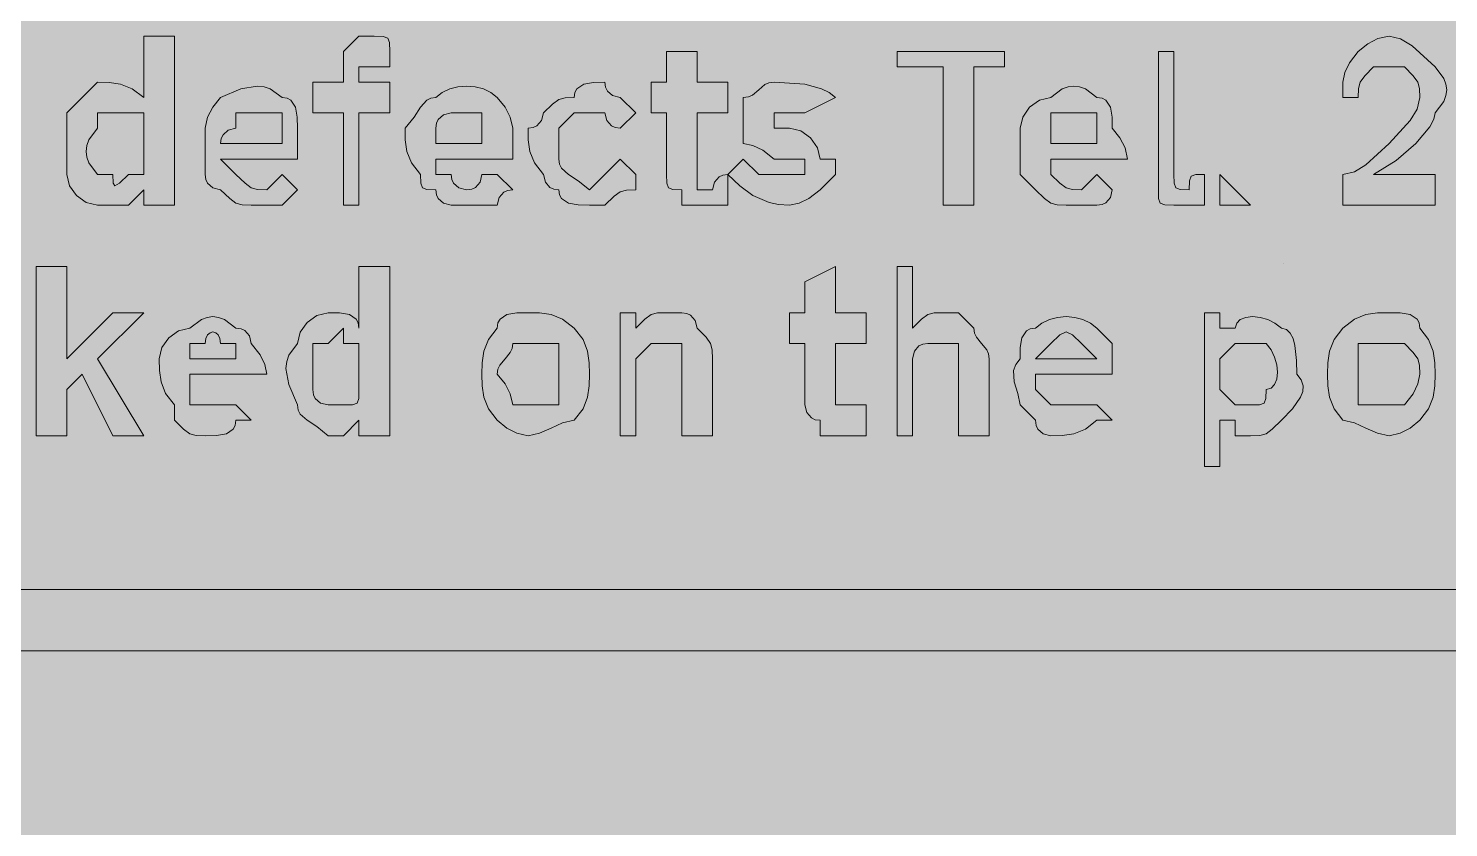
# Model space of a CAD drawing. Header units: metres. Extents: x 10 to 558, y 11 to 259.
# Drawn here: x 253.9 to 364.8, y 135.2 to 197.6 of the extents above; entities that cross this region are included whole.
import ezdxf

# ---------------------------------------------------------------- set-up
doc = ezdxf.new("R2010")
doc.units = ezdxf.units.M
for name, color, linetype, true_color in [('FILL_BLUE_0000FF', 7, 'Continuous', 0x0000ff), ('FILL_WHITE_FFFFFF', 7, 'Continuous', 0xffffff), ('STROKE_WHITE_FFFFFF', 7, 'Continuous', 0xffffff)]:
    doc.layers.add(name, color=color, linetype=linetype, true_color=true_color)

msp = doc.modelspace()

# ---------------------------------------------------------------- hatches: boundary and pattern name
at = {"layer": 'FILL_BLUE_0000FF', "true_color": 0x0000ff}
h = msp.add_hatch(color=7, dxfattribs=at)
h.dxf.hatch_style = 1
h.paths.add_polyline_path([(551.8, 259.39), (552.54, 259.23), (553.8, 258.69), (554.83, 257.92), (555.75, 257.04), (556.54, 256.54), (557.14, 255.95), (557.56, 255.31), (557.85, 254.64), (558.11, 253.33), (558.15, 252.24), (558.15, 18.24), (558.15, 15.84), (557.44, 14.96), (556.95, 14.19), (556.46, 13.65), (556.15, 13.49), (555.75, 13.44), (555.3, 12.65), (554.83, 12.05), (554.34, 11.63), (553.8, 11.34), (552.54, 11.08), (550.95, 11.04), (16.95, 11.04), (13.35, 11.04), (13.3, 11.44), (13.14, 11.75), (12.6, 12.24), (11.83, 12.73), (10.95, 13.44), (10.26, 14.36), (9.9, 15.39), (9.77, 16.65), (9.75, 18.24), (9.75, 252.24), (9.75, 254.64), (9.8, 255.04), (9.94, 255.35), (10.35, 255.84), (10.76, 256.33), (10.9, 256.64), (10.95, 257.04), (11.83, 257.23), (12.6, 257.64), (13.35, 258.24), (14.25, 258.43), (15.15, 258.84), (16.05, 259.25), (16.95, 259.44), (550.95, 259.44), (551.8, 259.39)])
at = {"layer": 'FILL_WHITE_FFFFFF', "true_color": 0xffffff}
h = msp.add_hatch(color=7, dxfattribs=at)
h.dxf.hatch_style = 1
h.paths.add_polyline_path([(260.55, 183.84), (259.35, 183.84), (258.47, 184.05), (257.7, 184.59), (257.16, 185.36), (256.95, 186.24), (256.95, 191.04), (259.35, 193.44), (260.25, 193.42), (261.15, 193.29), (262.05, 192.93), (262.95, 192.24), (262.95, 197.04), (265.35, 197.04), (265.35, 183.84), (262.95, 183.84), (262.95, 185.04), (261.75, 183.84), (260.55, 183.84)])
h.paths.add_polyline_path([(262.95, 187.44), (262.95, 189.84), (262.95, 191.04), (261.75, 191.04), (259.35, 191.04), (259.35, 189.84), (258.67, 188.94), (258.51, 188.49), (258.45, 188.04), (258.51, 187.59), (258.67, 187.14), (259.35, 186.24), (260.55, 186.24), (260.57, 185.56), (260.7, 185.34), (261.06, 185.56), (261.75, 186.24), (262.95, 186.24), (262.95, 187.44)], flags=16)
h = msp.add_hatch(color=7, dxfattribs=at)
h.dxf.hatch_style = 1
h.paths.add_polyline_path([(279.75, 183.84), (278.55, 183.84), (278.55, 191.04), (276.15, 191.04), (276.15, 193.44), (278.55, 193.44), (278.55, 194.64), (278.55, 195.84), (279.75, 197.04), (280.95, 197.04), (281.64, 197.02), (282, 196.89), (282.13, 196.53), (282.15, 195.84), (282.15, 194.64), (280.95, 194.64), (279.75, 194.64), (279.75, 193.44), (282.15, 193.44), (282.15, 191.04), (279.75, 191.04), (279.75, 183.84)])
h = msp.add_hatch(color=7, dxfattribs=at)
h.dxf.hatch_style = 1
h.paths.add_polyline_path([(356.55, 192.24), (356.55, 193.44), (356.7, 194.19), (357.06, 194.96), (357.75, 195.84), (358.5, 196.44), (359.27, 196.85), (360.15, 197.04), (361.05, 196.83), (361.95, 196.29), (363.75, 194.64), (364.42, 193.74), (364.59, 193.29), (364.65, 192.84), (364.59, 192.39), (364.42, 191.94), (363.75, 191.04), (363.64, 190.54), (363.34, 189.95), (362.25, 188.64), (360.71, 187.33), (358.95, 186.24), (363.75, 186.24), (363.75, 183.84), (356.55, 183.84), (356.55, 186.24), (357.45, 186.45), (358.35, 186.99), (360.15, 188.64), (361.8, 190.44), (362.34, 191.34), (362.55, 192.24), (362.53, 192.95), (362.4, 193.44), (362.04, 193.93), (361.35, 194.64), (360.15, 194.64), (358.95, 194.64), (358.26, 193.93), (357.9, 193.44), (357.77, 192.95), (357.75, 192.24), (356.55, 192.24)])
h = msp.add_hatch(color=7, dxfattribs=at)
h.dxf.hatch_style = 1
h.paths.add_polyline_path([(306.15, 185.04), (307.35, 185.04), (307.5, 185.64), (307.86, 186.05), (308.15, 186.19), (308.55, 186.24), (308.55, 183.84), (304.95, 183.84), (304.95, 185.04), (304.26, 185.06), (303.9, 185.19), (303.77, 185.55), (303.75, 186.24), (303.75, 191.04), (302.55, 191.04), (302.55, 193.44), (303.75, 193.44), (303.75, 195.84), (306.15, 195.84), (306.15, 193.44), (308.55, 193.44), (308.55, 191.04), (306.15, 191.04), (306.15, 186.24), (306.15, 185.04)])
h = msp.add_hatch(color=7, dxfattribs=at)
h.dxf.hatch_style = 1
h.paths.add_polyline_path([(330.15, 194.64), (327.75, 194.64), (327.75, 183.84), (325.35, 183.84), (325.35, 194.64), (321.75, 194.64), (321.75, 195.84), (330.15, 195.84), (330.15, 194.64)])
h = msp.add_hatch(color=7, dxfattribs=at)
h.dxf.hatch_style = 1
h.paths.add_polyline_path([(342.15, 195.84), (343.35, 195.84), (343.35, 186.24), (343.37, 185.55), (343.5, 185.19), (343.86, 185.06), (344.55, 185.04), (344.57, 185.73), (344.7, 186.09), (345.06, 186.22), (345.75, 186.24), (345.75, 183.84), (344.55, 183.84), (343.35, 183.84), (342.66, 183.86), (342.3, 183.99), (342.17, 184.35), (342.15, 185.04), (342.15, 186.24), (342.15, 195.84)])
h = msp.add_hatch(color=7, dxfattribs=at)
h.dxf.hatch_style = 1
h.paths.add_polyline_path([(270.15, 183.99), (269.66, 184.35), (268.95, 185.04), (268.35, 185.19), (267.94, 185.55), (267.8, 185.84), (267.75, 186.24), (267.75, 189.84), (267.94, 190.72), (268.35, 191.49), (268.95, 192.24), (270.54, 192.91), (271.8, 193.14), (272.34, 193.08), (272.83, 192.91), (273.75, 192.24), (274.15, 192.19), (274.44, 192.03), (274.8, 191.49), (274.93, 190.72), (274.95, 189.84), (274.95, 187.44), (268.95, 187.44), (270.15, 186.24), (270.86, 185.55), (271.35, 185.19), (271.84, 185.06), (272.55, 185.04), (273.75, 186.24), (274.95, 185.04), (273.75, 183.84), (271.35, 183.84), (270.64, 183.86), (270.15, 183.99)])
h.paths.add_polyline_path([(273.75, 191.04), (272.55, 191.04), (270.15, 191.04), (270.15, 189.84), (269.55, 189.69), (269.14, 189.33), (269, 189.04), (268.95, 188.64), (273.75, 188.64), (273.75, 191.04)], flags=16)
h = msp.add_hatch(color=7, dxfattribs=at)
h.dxf.hatch_style = 1
h.paths.add_polyline_path([(285.94, 184.35), (285.8, 184.64), (285.75, 185.04), (285.06, 185.06), (284.7, 185.19), (284.57, 185.55), (284.55, 186.24), (283.86, 187.14), (283.5, 188.04), (283.37, 188.94), (283.35, 189.84), (284.06, 190.72), (284.55, 191.49), (285.04, 192.03), (285.35, 192.19), (285.75, 192.24), (286.25, 192.63), (286.84, 192.91), (287.48, 193.08), (288.15, 193.14), (288.82, 193.08), (289.46, 192.91), (290.05, 192.63), (290.55, 192.24), (291.15, 191.49), (291.56, 190.72), (291.75, 189.84), (291.75, 187.44), (285.75, 187.44), (285.75, 186.24), (286.95, 186.24), (287, 185.84), (287.14, 185.55), (287.55, 185.19), (288.15, 185.04), (288.55, 185.09), (288.84, 185.23), (289.2, 185.64), (289.35, 186.24), (290.55, 186.24), (291.75, 185.04), (291.35, 184.99), (291.06, 184.85), (290.7, 184.44), (290.55, 183.84), (286.95, 183.84), (286.35, 183.99), (285.94, 184.35)])
h.paths.add_polyline_path([(289.35, 191.04), (288.15, 191.04), (286.95, 191.04), (286.35, 190.89), (285.94, 190.53), (285.8, 190.24), (285.75, 189.84), (285.75, 188.64), (289.35, 188.64), (289.35, 191.04)], flags=16)
h = msp.add_hatch(color=7, dxfattribs=at)
h.dxf.hatch_style = 1
h.paths.add_polyline_path([(300.15, 187.44), (301.35, 186.24), (301.35, 185.04), (300.64, 185.02), (300.15, 184.89), (299.66, 184.53), (298.95, 183.84), (297.75, 183.84), (296.87, 183.86), (296.1, 183.99), (295.56, 184.35), (295.4, 184.64), (295.35, 185.04), (294.95, 185.09), (294.66, 185.23), (294.3, 185.64), (294.15, 186.24), (293.46, 187.14), (293.1, 188.04), (292.97, 188.94), (292.95, 189.84), (293.35, 189.89), (293.64, 190.03), (294, 190.44), (294.15, 191.04), (294.86, 191.73), (295.35, 192.09), (295.84, 192.22), (296.55, 192.24), (296.6, 192.64), (296.76, 192.93), (297.3, 193.29), (298.07, 193.42), (298.95, 193.44), (299, 193.04), (299.14, 192.75), (299.55, 192.39), (300.15, 192.24), (301.35, 191.04), (300.15, 189.84), (299.75, 189.89), (299.46, 190.03), (299.1, 190.44), (298.95, 191.04), (296.55, 191.04), (295.35, 189.84), (295.35, 187.44), (295.4, 187.04), (295.56, 186.73), (296.1, 186.24), (296.87, 185.75), (297.75, 185.04), (300.15, 187.44)])
h = msp.add_hatch(color=7, dxfattribs=at)
h.dxf.hatch_style = 1
h.paths.add_polyline_path([(313.35, 189.84), (314.23, 189.63), (315, 189.09), (315.54, 188.32), (315.75, 187.44), (316.95, 187.44), (316.95, 186.24), (315.75, 185.04), (314.87, 184.35), (314.1, 183.99), (313.35, 183.84), (312.5, 183.89), (311.76, 184.05), (310.5, 184.59), (309.47, 185.36), (308.55, 186.24), (309.75, 187.44), (310.95, 186.24), (313.35, 186.24), (314.55, 186.24), (314.55, 187.44), (313.35, 187.44), (312.15, 187.44), (311.27, 188.13), (310.5, 188.49), (309.75, 188.64), (309.75, 191.04), (309.75, 192.24), (310.15, 192.29), (310.46, 192.43), (310.95, 192.84), (311.44, 193.25), (311.75, 193.39), (312.15, 193.44), (314.55, 193.29), (315.86, 192.93), (316.45, 192.64), (316.95, 192.24), (314.55, 191.04), (313.35, 191.04), (312.15, 191.04), (312.15, 189.84), (313.35, 189.84)])
h = msp.add_hatch(color=7, dxfattribs=at)
h.dxf.hatch_style = 1
h.paths.add_polyline_path([(333.75, 183.99), (333.26, 184.35), (332.55, 185.04), (331.35, 186.24), (331.35, 189.84), (331.56, 190.72), (332.1, 191.49), (332.87, 192.03), (333.75, 192.24), (334.65, 192.91), (335.1, 193.08), (335.55, 193.14), (336, 193.08), (336.45, 192.91), (337.35, 192.24), (337.75, 192.19), (338.04, 192.03), (338.4, 191.49), (338.53, 190.72), (338.55, 189.84), (339.15, 189.09), (339.56, 188.32), (339.75, 187.44), (333.75, 187.44), (333.75, 186.24), (334.46, 185.55), (334.95, 185.19), (335.44, 185.06), (336.15, 185.04), (337.35, 186.24), (338.55, 185.04), (338.4, 184.44), (338.04, 184.03), (337.75, 183.89), (337.35, 183.84), (334.95, 183.84), (334.24, 183.86), (333.75, 183.99)])
h.paths.add_polyline_path([(337.35, 191.04), (336.15, 191.04), (333.75, 191.04), (333.75, 189.84), (333.75, 188.64), (337.35, 188.64), (337.35, 191.04)], flags=16)
h = msp.add_hatch(color=7, dxfattribs=at)
h.dxf.hatch_style = 1
h.paths.add_polyline_path([(346.95, 186.24), (349.35, 183.84), (346.95, 183.84), (346.95, 186.24)])
h = msp.add_hatch(color=7, dxfattribs=at)
h.dxf.hatch_style = 1
h.paths.add_polyline_path([(260.55, 175.44), (262.95, 175.44), (259.35, 171.84), (262.95, 165.84), (260.55, 165.84), (258.15, 170.64), (256.95, 169.44), (256.95, 165.84), (254.55, 165.84), (254.55, 179.04), (256.95, 179.04), (256.95, 171.84), (260.55, 175.44)])
h = msp.add_hatch(color=7, dxfattribs=at)
h.dxf.hatch_style = 1
h.paths.add_polyline_path([(277.35, 165.84), (276.47, 166.55), (275.7, 167.04), (275.16, 167.53), (275, 167.84), (274.95, 168.24), (274.27, 169.83), (274.05, 171.09), (274.11, 171.63), (274.27, 172.12), (274.95, 173.04), (275.16, 173.92), (275.7, 174.69), (276.47, 175.23), (277.35, 175.44), (278.23, 175.42), (279, 175.29), (279.54, 174.93), (279.7, 174.64), (279.75, 174.24), (279.75, 179.04), (282.15, 179.04), (282.15, 165.84), (279.75, 165.84), (279.75, 167.04), (278.55, 165.84), (277.35, 165.84)])
h.paths.add_polyline_path([(279.6, 168.39), (279.73, 168.75), (279.75, 169.44), (279.75, 171.84), (279.75, 173.04), (278.55, 173.04), (278.55, 174.24), (277.35, 173.04), (276.15, 173.04), (276.15, 169.44), (276.2, 169.04), (276.34, 168.75), (276.75, 168.39), (277.35, 168.24), (278.55, 168.24), (279.24, 168.26), (279.6, 168.39)], flags=16)
h = msp.add_hatch(color=7, dxfattribs=at)
h.dxf.hatch_style = 1
h.paths.add_polyline_path([(318.15, 168.24), (319.35, 168.24), (319.35, 165.84), (315.75, 165.84), (315.75, 167.04), (315.35, 167.09), (315.06, 167.23), (314.7, 167.64), (314.55, 168.24), (314.55, 173.04), (313.35, 173.04), (313.35, 175.44), (314.55, 175.44), (314.55, 177.84), (316.95, 179.04), (316.95, 175.44), (319.35, 175.44), (319.35, 173.04), (316.95, 173.04), (316.95, 168.24), (318.15, 168.24)])
h = msp.add_hatch(color=7, dxfattribs=at)
h.dxf.hatch_style = 1
h.paths.add_polyline_path([(326.55, 173.04), (325.35, 173.04), (324.15, 173.04), (323.75, 172.99), (323.46, 172.85), (323.1, 172.44), (322.95, 171.84), (322.95, 165.84), (321.75, 165.84), (321.75, 179.04), (322.95, 179.04), (322.95, 174.24), (323.66, 174.93), (324.15, 175.29), (324.64, 175.42), (325.35, 175.44), (326.55, 175.44), (327.75, 174.24), (327.8, 173.84), (327.94, 173.53), (328.35, 173.04), (328.76, 172.55), (328.9, 172.24), (328.95, 171.84), (328.95, 165.84), (326.55, 165.84), (326.55, 171.84), (326.55, 173.04)])
h = msp.add_hatch(color=7, dxfattribs=at)
h.dxf.hatch_style = 1
h.paths.add_polyline_path([(289.5, 172.44), (289.86, 173.34), (290.55, 174.24), (290.6, 174.64), (290.76, 174.93), (291.3, 175.29), (292.07, 175.42), (292.95, 175.44), (293.85, 175.42), (294.75, 175.29), (295.65, 174.93), (296.55, 174.24), (297.24, 173.34), (297.6, 172.44), (297.73, 171.54), (297.75, 170.64), (297.73, 169.74), (297.6, 168.84), (297.24, 167.94), (296.55, 167.04), (295.65, 166.85), (294.75, 166.44), (293.85, 166.03), (292.95, 165.84), (292.07, 166.03), (291.3, 166.44), (290.55, 167.04), (289.86, 167.94), (289.5, 168.84), (289.37, 169.74), (289.35, 170.64), (289.37, 171.54), (289.5, 172.44)])
h.paths.add_polyline_path([(291.7, 172.64), (291.56, 172.33), (291.15, 171.84), (290.74, 171.35), (290.6, 171.04), (290.55, 170.64), (291.15, 169.89), (291.56, 169.12), (291.75, 168.24), (292.95, 168.24), (295.35, 168.24), (295.35, 170.64), (295.35, 173.04), (292.95, 173.04), (291.75, 173.04), (291.7, 172.64)], flags=16)
h = msp.add_hatch(color=7, dxfattribs=at)
h.dxf.hatch_style = 1
h.paths.add_polyline_path([(302.55, 173.04), (301.35, 171.84), (301.35, 165.84), (300.15, 165.84), (300.15, 175.44), (301.35, 175.44), (301.35, 174.24), (302.06, 174.93), (302.55, 175.29), (303.04, 175.42), (303.75, 175.44), (304.95, 175.44), (305.35, 175.39), (305.64, 175.25), (306, 174.84), (306.15, 174.24), (306.84, 173.53), (307.2, 173.04), (307.33, 172.55), (307.35, 171.84), (307.35, 165.84), (304.95, 165.84), (304.95, 171.84), (304.95, 173.04), (303.75, 173.04), (302.55, 173.04)])
h = msp.add_hatch(color=7, dxfattribs=at)
h.dxf.hatch_style = 1
h.paths.add_polyline_path([(348.54, 174.91), (348.97, 175.08), (349.5, 175.14), (350.08, 175.08), (350.68, 174.91), (351.25, 174.63), (351.75, 174.24), (352.15, 174.13), (352.44, 173.85), (352.66, 173.42), (352.8, 172.89), (352.93, 171.71), (352.95, 170.64), (353.29, 170.19), (353.44, 169.74), (353.41, 169.29), (353.25, 168.84), (352.61, 167.94), (351.75, 167.04), (351.04, 166.35), (350.55, 165.99), (350.06, 165.86), (349.35, 165.84), (348.15, 165.84), (348.15, 167.04), (346.95, 167.04), (346.95, 165.84), (346.95, 163.44), (345.75, 163.44), (345.75, 175.44), (346.95, 175.44), (346.95, 174.24), (348.15, 174.24), (348.26, 174.63), (348.54, 174.91)])
h.paths.add_polyline_path([(346.95, 169.44), (348.15, 168.24), (349.35, 168.24), (350.04, 168.26), (350.4, 168.39), (350.53, 168.75), (350.55, 169.44), (350.94, 169.55), (351.22, 169.83), (351.39, 170.26), (351.45, 170.79), (351.39, 171.37), (351.22, 171.97), (350.94, 172.54), (350.55, 173.04), (349.35, 173.04), (348.15, 173.04), (346.95, 171.84), (346.95, 169.44)], flags=16)
h = msp.add_hatch(color=7, dxfattribs=at)
h.dxf.hatch_style = 1
h.paths.add_polyline_path([(355.5, 172.44), (355.86, 173.34), (356.55, 174.24), (357.45, 174.93), (358.35, 175.29), (359.25, 175.42), (360.15, 175.44), (361.03, 175.42), (361.8, 175.29), (362.34, 174.93), (362.5, 174.64), (362.55, 174.24), (363.24, 173.34), (363.6, 172.44), (363.73, 171.54), (363.75, 170.64), (363.73, 169.74), (363.6, 168.84), (363.24, 167.94), (362.55, 167.04), (361.8, 166.44), (361.03, 166.03), (360.15, 165.84), (359.25, 166.03), (358.35, 166.44), (357.45, 166.85), (356.55, 167.04), (355.86, 167.94), (355.5, 168.84), (355.37, 169.74), (355.35, 170.64), (355.37, 171.54), (355.5, 172.44)])
h.paths.add_polyline_path([(357.75, 170.64), (357.75, 168.24), (360.15, 168.24), (361.35, 168.24), (362.04, 169.12), (362.4, 169.89), (362.55, 170.64), (362.53, 171.35), (362.4, 171.84), (362.04, 172.33), (361.35, 173.04), (360.15, 173.04), (357.75, 173.04), (357.75, 170.64)], flags=16)
h = msp.add_hatch(color=7, dxfattribs=at)
h.dxf.hatch_style = 1
h.paths.add_polyline_path([(266.55, 165.99), (266.06, 166.35), (265.35, 167.04), (265.35, 168.24), (264.66, 169.14), (264.3, 170.04), (264.17, 170.94), (264.15, 171.84), (264.36, 172.72), (264.9, 173.49), (265.67, 174.03), (266.55, 174.24), (267.45, 174.91), (267.9, 175.08), (268.35, 175.14), (268.8, 175.08), (269.25, 174.91), (270.15, 174.24), (270.55, 174.19), (270.84, 174.05), (271.2, 173.64), (271.35, 173.04), (272.04, 172.16), (272.4, 171.39), (272.55, 170.64), (266.55, 170.64), (266.55, 169.44), (266.55, 168.24), (268.95, 168.24), (270.15, 168.24), (271.35, 167.04), (270.15, 167.04), (270.1, 166.64), (269.94, 166.35), (269.4, 165.99), (268.63, 165.86), (267.75, 165.84), (267.04, 165.86), (266.55, 165.99)])
h.paths.add_polyline_path([(270.15, 173.04), (268.95, 173.04), (268.9, 173.43), (268.76, 173.71), (268.57, 173.88), (268.35, 173.94), (268.13, 173.88), (267.94, 173.71), (267.8, 173.43), (267.75, 173.04), (266.55, 173.04), (266.55, 171.84), (270.15, 171.84), (270.15, 173.04)], flags=16)
h = msp.add_hatch(color=7, dxfattribs=at)
h.dxf.hatch_style = 1
h.paths.add_polyline_path([(332.74, 166.35), (332.6, 166.64), (332.55, 167.04), (331.35, 168.24), (331.18, 169.14), (330.9, 170.04), (330.84, 170.94), (331.01, 171.39), (331.35, 171.84), (331.37, 172.72), (331.5, 173.49), (331.86, 174.03), (332.15, 174.19), (332.55, 174.24), (333.05, 174.63), (333.64, 174.91), (334.28, 175.08), (334.95, 175.14), (335.62, 175.08), (336.26, 174.91), (336.85, 174.63), (337.35, 174.24), (338.55, 173.04), (338.55, 170.64), (332.55, 170.64), (332.55, 169.44), (333.75, 168.24), (336.15, 168.24), (337.35, 168.24), (338.55, 167.04), (337.35, 167.04), (336.45, 166.35), (335.55, 165.99), (334.65, 165.86), (333.75, 165.84), (333.15, 165.99), (332.74, 166.35)])
h.paths.add_polyline_path([(336.15, 173.04), (335.44, 173.71), (334.95, 173.94), (334.46, 173.71), (333.75, 173.04), (332.55, 171.84), (337.35, 171.84), (336.15, 173.04)], flags=16)
h = msp.add_hatch(color=7, dxfattribs=at)
h.dxf.hatch_style = 1
h.paths.add_polyline_path([(505.35, 153.84), (505.35, 149.04), (72.15, 149.04), (76.95, 144.24), (69.75, 144.24), (62.55, 151.44), (69.75, 158.64), (76.95, 158.64), (72.15, 153.84), (505.35, 153.84)])

# ---------------------------------------------------------------- linework, layer by layer
at = {"layer": 'FILL_WHITE_FFFFFF', "lineweight": 0, "true_color": 0xffffff}
for points in [[(260.55, 183.84), (259.35, 183.84), (258.47, 184.05), (257.7, 184.59), (257.16, 185.36), (256.95, 186.24), (256.95, 191.04), (259.35, 193.44), (260.25, 193.42), (261.15, 193.29), (262.05, 192.93), (262.95, 192.24), (262.95, 197.04), (265.35, 197.04), (265.35, 183.84), (262.95, 183.84), (262.95, 185.04), (261.75, 183.84)], [(279.75, 183.84), (278.55, 183.84), (278.55, 191.04), (276.15, 191.04), (276.15, 193.44), (278.55, 193.44), (278.55, 194.64), (278.55, 195.84), (279.75, 197.04), (280.95, 197.04), (281.64, 197.02), (282, 196.89), (282.13, 196.53), (282.15, 195.84), (282.15, 194.64), (280.95, 194.64), (279.75, 194.64), (279.75, 193.44), (282.15, 193.44), (282.15, 191.04), (279.75, 191.04)], [(356.55, 192.24), (356.55, 193.44), (356.7, 194.19), (357.06, 194.96), (357.75, 195.84), (358.5, 196.44), (359.27, 196.85), (360.15, 197.04), (361.05, 196.83), (361.95, 196.29), (363.75, 194.64), (364.42, 193.74), (364.59, 193.29), (364.65, 192.84), (364.59, 192.39), (364.42, 191.94), (363.75, 191.04), (363.64, 190.54), (363.34, 189.95), (362.25, 188.64), (360.71, 187.33), (358.95, 186.24), (363.75, 186.24), (363.75, 183.84), (356.55, 183.84), (356.55, 186.24), (357.45, 186.45), (358.35, 186.99), (360.15, 188.64), (361.8, 190.44), (362.34, 191.34), (362.55, 192.24), (362.53, 192.95), (362.4, 193.44), (362.04, 193.93), (361.35, 194.64), (360.15, 194.64), (358.95, 194.64), (358.26, 193.93), (357.9, 193.44), (357.77, 192.95), (357.75, 192.24)], [(306.15, 185.04), (307.35, 185.04), (307.5, 185.64), (307.86, 186.05), (308.15, 186.19), (308.55, 186.24), (308.55, 183.84), (304.95, 183.84), (304.95, 185.04), (304.26, 185.06), (303.9, 185.19), (303.77, 185.55), (303.75, 186.24), (303.75, 191.04), (302.55, 191.04), (302.55, 193.44), (303.75, 193.44), (303.75, 195.84), (306.15, 195.84), (306.15, 193.44), (308.55, 193.44), (308.55, 191.04), (306.15, 191.04), (306.15, 186.24)], [(330.15, 194.64), (327.75, 194.64), (327.75, 183.84), (325.35, 183.84), (325.35, 194.64), (321.75, 194.64), (321.75, 195.84), (330.15, 195.84)], [(342.15, 195.84), (343.35, 195.84), (343.35, 186.24), (343.37, 185.55), (343.5, 185.19), (343.86, 185.06), (344.55, 185.04), (344.57, 185.73), (344.7, 186.09), (345.06, 186.22), (345.75, 186.24), (345.75, 183.84), (344.55, 183.84), (343.35, 183.84), (342.66, 183.86), (342.3, 183.99), (342.17, 184.35), (342.15, 185.04), (342.15, 186.24)], [(270.15, 183.99), (269.66, 184.35), (268.95, 185.04), (268.35, 185.19), (267.94, 185.55), (267.8, 185.84), (267.75, 186.24), (267.75, 189.84), (267.94, 190.72), (268.35, 191.49), (268.95, 192.24), (270.54, 192.91), (271.8, 193.14), (272.34, 193.08), (272.83, 192.91), (273.75, 192.24), (274.15, 192.19), (274.44, 192.03), (274.8, 191.49), (274.93, 190.72), (274.95, 189.84), (274.95, 187.44), (268.95, 187.44), (270.15, 186.24), (270.86, 185.55), (271.35, 185.19), (271.84, 185.06), (272.55, 185.04), (273.75, 186.24), (274.95, 185.04), (273.75, 183.84), (271.35, 183.84), (270.64, 183.86)], [(285.94, 184.35), (285.8, 184.64), (285.75, 185.04), (285.06, 185.06), (284.7, 185.19), (284.57, 185.55), (284.55, 186.24), (283.86, 187.14), (283.5, 188.04), (283.37, 188.94), (283.35, 189.84), (284.06, 190.72), (284.55, 191.49), (285.04, 192.03), (285.35, 192.19), (285.75, 192.24), (286.25, 192.63), (286.84, 192.91), (287.48, 193.08), (288.15, 193.14), (288.82, 193.08), (289.46, 192.91), (290.05, 192.63), (290.55, 192.24), (291.15, 191.49), (291.56, 190.72), (291.75, 189.84), (291.75, 187.44), (285.75, 187.44), (285.75, 186.24), (286.95, 186.24), (287, 185.84), (287.14, 185.55), (287.55, 185.19), (288.15, 185.04), (288.55, 185.09), (288.84, 185.23), (289.2, 185.64), (289.35, 186.24), (290.55, 186.24), (291.75, 185.04), (291.35, 184.99), (291.06, 184.85), (290.7, 184.44), (290.55, 183.84), (286.95, 183.84), (286.35, 183.99)], [(300.15, 187.44), (301.35, 186.24), (301.35, 185.04), (300.64, 185.02), (300.15, 184.89), (299.66, 184.53), (298.95, 183.84), (297.75, 183.84), (296.87, 183.86), (296.1, 183.99), (295.56, 184.35), (295.4, 184.64), (295.35, 185.04), (294.95, 185.09), (294.66, 185.23), (294.3, 185.64), (294.15, 186.24), (293.46, 187.14), (293.1, 188.04), (292.97, 188.94), (292.95, 189.84), (293.35, 189.89), (293.64, 190.03), (294, 190.44), (294.15, 191.04), (294.86, 191.73), (295.35, 192.09), (295.84, 192.22), (296.55, 192.24), (296.6, 192.64), (296.76, 192.93), (297.3, 193.29), (298.07, 193.42), (298.95, 193.44), (299, 193.04), (299.14, 192.75), (299.55, 192.39), (300.15, 192.24), (301.35, 191.04), (300.15, 189.84), (299.75, 189.89), (299.46, 190.03), (299.1, 190.44), (298.95, 191.04), (296.55, 191.04), (295.35, 189.84), (295.35, 187.44), (295.4, 187.04), (295.56, 186.73), (296.1, 186.24), (296.87, 185.75), (297.75, 185.04)], [(313.35, 189.84), (314.23, 189.63), (315, 189.09), (315.54, 188.32), (315.75, 187.44), (316.95, 187.44), (316.95, 186.24), (315.75, 185.04), (314.87, 184.35), (314.1, 183.99), (313.35, 183.84), (312.5, 183.89), (311.76, 184.05), (310.5, 184.59), (309.47, 185.36), (308.55, 186.24), (309.75, 187.44), (310.95, 186.24), (313.35, 186.24), (314.55, 186.24), (314.55, 187.44), (313.35, 187.44), (312.15, 187.44), (311.27, 188.13), (310.5, 188.49), (309.75, 188.64), (309.75, 191.04), (309.75, 192.24), (310.15, 192.29), (310.46, 192.43), (310.95, 192.84), (311.44, 193.25), (311.75, 193.39), (312.15, 193.44), (314.55, 193.29), (315.86, 192.93), (316.45, 192.64), (316.95, 192.24), (314.55, 191.04), (313.35, 191.04), (312.15, 191.04), (312.15, 189.84)], [(333.75, 183.99), (333.26, 184.35), (332.55, 185.04), (331.35, 186.24), (331.35, 189.84), (331.56, 190.72), (332.1, 191.49), (332.87, 192.03), (333.75, 192.24), (334.65, 192.91), (335.1, 193.08), (335.55, 193.14), (336, 193.08), (336.45, 192.91), (337.35, 192.24), (337.75, 192.19), (338.04, 192.03), (338.4, 191.49), (338.53, 190.72), (338.55, 189.84), (339.15, 189.09), (339.56, 188.32), (339.75, 187.44), (333.75, 187.44), (333.75, 186.24), (334.46, 185.55), (334.95, 185.19), (335.44, 185.06), (336.15, 185.04), (337.35, 186.24), (338.55, 185.04), (338.4, 184.44), (338.04, 184.03), (337.75, 183.89), (337.35, 183.84), (334.95, 183.84), (334.24, 183.86)], [(262.95, 187.44), (262.95, 189.84), (262.95, 191.04), (261.75, 191.04), (259.35, 191.04), (259.35, 189.84), (258.67, 188.94), (258.51, 188.49), (258.45, 188.04), (258.51, 187.59), (258.67, 187.14), (259.35, 186.24), (260.55, 186.24), (260.57, 185.56), (260.7, 185.34), (261.06, 185.56), (261.75, 186.24), (262.95, 186.24)], [(273.75, 191.04), (272.55, 191.04), (270.15, 191.04), (270.15, 189.84), (269.55, 189.69), (269.14, 189.33), (269, 189.04), (268.95, 188.64), (273.75, 188.64)], [(289.35, 191.04), (288.15, 191.04), (286.95, 191.04), (286.35, 190.89), (285.94, 190.53), (285.8, 190.24), (285.75, 189.84), (285.75, 188.64), (289.35, 188.64)], [(337.35, 191.04), (336.15, 191.04), (333.75, 191.04), (333.75, 189.84), (333.75, 188.64), (337.35, 188.64)], [(346.95, 186.24), (349.35, 183.84), (346.95, 183.84)], [(260.55, 175.44), (262.95, 175.44), (259.35, 171.84), (262.95, 165.84), (260.55, 165.84), (258.15, 170.64), (256.95, 169.44), (256.95, 165.84), (254.55, 165.84), (254.55, 179.04), (256.95, 179.04), (256.95, 171.84)], [(277.35, 165.84), (276.47, 166.55), (275.7, 167.04), (275.16, 167.53), (275, 167.84), (274.95, 168.24), (274.27, 169.83), (274.05, 171.09), (274.11, 171.63), (274.27, 172.12), (274.95, 173.04), (275.16, 173.92), (275.7, 174.69), (276.47, 175.23), (277.35, 175.44), (278.23, 175.42), (279, 175.29), (279.54, 174.93), (279.7, 174.64), (279.75, 174.24), (279.75, 179.04), (282.15, 179.04), (282.15, 165.84), (279.75, 165.84), (279.75, 167.04), (278.55, 165.84)], [(318.15, 168.24), (319.35, 168.24), (319.35, 165.84), (315.75, 165.84), (315.75, 167.04), (315.35, 167.09), (315.06, 167.23), (314.7, 167.64), (314.55, 168.24), (314.55, 173.04), (313.35, 173.04), (313.35, 175.44), (314.55, 175.44), (314.55, 177.84), (316.95, 179.04), (316.95, 175.44), (319.35, 175.44), (319.35, 173.04), (316.95, 173.04), (316.95, 168.24)], [(326.55, 173.04), (325.35, 173.04), (324.15, 173.04), (323.75, 172.99), (323.46, 172.85), (323.1, 172.44), (322.95, 171.84), (322.95, 165.84), (321.75, 165.84), (321.75, 179.04), (322.95, 179.04), (322.95, 174.24), (323.66, 174.93), (324.15, 175.29), (324.64, 175.42), (325.35, 175.44), (326.55, 175.44), (327.75, 174.24), (327.8, 173.84), (327.94, 173.53), (328.35, 173.04), (328.76, 172.55), (328.9, 172.24), (328.95, 171.84), (328.95, 165.84), (326.55, 165.84), (326.55, 171.84)], [(289.5, 172.44), (289.86, 173.34), (290.55, 174.24), (290.6, 174.64), (290.76, 174.93), (291.3, 175.29), (292.07, 175.42), (292.95, 175.44), (293.85, 175.42), (294.75, 175.29), (295.65, 174.93), (296.55, 174.24), (297.24, 173.34), (297.6, 172.44), (297.73, 171.54), (297.75, 170.64), (297.73, 169.74), (297.6, 168.84), (297.24, 167.94), (296.55, 167.04), (295.65, 166.85), (294.75, 166.44), (293.85, 166.03), (292.95, 165.84), (292.07, 166.03), (291.3, 166.44), (290.55, 167.04), (289.86, 167.94), (289.5, 168.84), (289.37, 169.74), (289.35, 170.64), (289.37, 171.54)], [(302.55, 173.04), (301.35, 171.84), (301.35, 165.84), (300.15, 165.84), (300.15, 175.44), (301.35, 175.44), (301.35, 174.24), (302.06, 174.93), (302.55, 175.29), (303.04, 175.42), (303.75, 175.44), (304.95, 175.44), (305.35, 175.39), (305.64, 175.25), (306, 174.84), (306.15, 174.24), (306.84, 173.53), (307.2, 173.04), (307.33, 172.55), (307.35, 171.84), (307.35, 165.84), (304.95, 165.84), (304.95, 171.84), (304.95, 173.04), (303.75, 173.04)], [(348.54, 174.91), (348.97, 175.08), (349.5, 175.14), (350.08, 175.08), (350.68, 174.91), (351.25, 174.63), (351.75, 174.24), (352.15, 174.13), (352.44, 173.85), (352.66, 173.42), (352.8, 172.89), (352.93, 171.71), (352.95, 170.64), (353.29, 170.19), (353.44, 169.74), (353.41, 169.29), (353.25, 168.84), (352.61, 167.94), (351.75, 167.04), (351.04, 166.35), (350.55, 165.99), (350.06, 165.86), (349.35, 165.84), (348.15, 165.84), (348.15, 167.04), (346.95, 167.04), (346.95, 165.84), (346.95, 163.44), (345.75, 163.44), (345.75, 175.44), (346.95, 175.44), (346.95, 174.24), (348.15, 174.24), (348.26, 174.63)], [(355.5, 172.44), (355.86, 173.34), (356.55, 174.24), (357.45, 174.93), (358.35, 175.29), (359.25, 175.42), (360.15, 175.44), (361.03, 175.42), (361.8, 175.29), (362.34, 174.93), (362.5, 174.64), (362.55, 174.24), (363.24, 173.34), (363.6, 172.44), (363.73, 171.54), (363.75, 170.64), (363.73, 169.74), (363.6, 168.84), (363.24, 167.94), (362.55, 167.04), (361.8, 166.44), (361.03, 166.03), (360.15, 165.84), (359.25, 166.03), (358.35, 166.44), (357.45, 166.85), (356.55, 167.04), (355.86, 167.94), (355.5, 168.84), (355.37, 169.74), (355.35, 170.64), (355.37, 171.54)], [(266.55, 165.99), (266.06, 166.35), (265.35, 167.04), (265.35, 168.24), (264.66, 169.14), (264.3, 170.04), (264.17, 170.94), (264.15, 171.84), (264.36, 172.72), (264.9, 173.49), (265.67, 174.03), (266.55, 174.24), (267.45, 174.91), (267.9, 175.08), (268.35, 175.14), (268.8, 175.08), (269.25, 174.91), (270.15, 174.24), (270.55, 174.19), (270.84, 174.05), (271.2, 173.64), (271.35, 173.04), (272.04, 172.16), (272.4, 171.39), (272.55, 170.64), (266.55, 170.64), (266.55, 169.44), (266.55, 168.24), (268.95, 168.24), (270.15, 168.24), (271.35, 167.04), (270.15, 167.04), (270.1, 166.64), (269.94, 166.35), (269.4, 165.99), (268.63, 165.86), (267.75, 165.84), (267.04, 165.86)], [(279.6, 168.39), (279.73, 168.75), (279.75, 169.44), (279.75, 171.84), (279.75, 173.04), (278.55, 173.04), (278.55, 174.24), (277.35, 173.04), (276.15, 173.04), (276.15, 169.44), (276.2, 169.04), (276.34, 168.75), (276.75, 168.39), (277.35, 168.24), (278.55, 168.24), (279.24, 168.26)], [(332.74, 166.35), (332.6, 166.64), (332.55, 167.04), (331.35, 168.24), (331.18, 169.14), (330.9, 170.04), (330.84, 170.94), (331.01, 171.39), (331.35, 171.84), (331.37, 172.72), (331.5, 173.49), (331.86, 174.03), (332.15, 174.19), (332.55, 174.24), (333.05, 174.63), (333.64, 174.91), (334.28, 175.08), (334.95, 175.14), (335.62, 175.08), (336.26, 174.91), (336.85, 174.63), (337.35, 174.24), (338.55, 173.04), (338.55, 170.64), (332.55, 170.64), (332.55, 169.44), (333.75, 168.24), (336.15, 168.24), (337.35, 168.24), (338.55, 167.04), (337.35, 167.04), (336.45, 166.35), (335.55, 165.99), (334.65, 165.86), (333.75, 165.84), (333.15, 165.99)], [(270.15, 173.04), (268.95, 173.04), (268.9, 173.43), (268.76, 173.71), (268.57, 173.88), (268.35, 173.94), (268.13, 173.88), (267.94, 173.71), (267.8, 173.43), (267.75, 173.04), (266.55, 173.04), (266.55, 171.84), (270.15, 171.84)], [(291.7, 172.64), (291.56, 172.33), (291.15, 171.84), (290.74, 171.35), (290.6, 171.04), (290.55, 170.64), (291.15, 169.89), (291.56, 169.12), (291.75, 168.24), (292.95, 168.24), (295.35, 168.24), (295.35, 170.64), (295.35, 173.04), (292.95, 173.04), (291.75, 173.04)], [(336.15, 173.04), (335.44, 173.71), (334.95, 173.94), (334.46, 173.71), (333.75, 173.04), (332.55, 171.84), (337.35, 171.84)], [(346.95, 169.44), (348.15, 168.24), (349.35, 168.24), (350.04, 168.26), (350.4, 168.39), (350.53, 168.75), (350.55, 169.44), (350.94, 169.55), (351.22, 169.83), (351.39, 170.26), (351.45, 170.79), (351.39, 171.37), (351.22, 171.97), (350.94, 172.54), (350.55, 173.04), (349.35, 173.04), (348.15, 173.04), (346.95, 171.84)], [(357.75, 170.64), (357.75, 168.24), (360.15, 168.24), (361.35, 168.24), (362.04, 169.12), (362.4, 169.89), (362.55, 170.64), (362.53, 171.35), (362.4, 171.84), (362.04, 172.33), (361.35, 173.04), (360.15, 173.04), (357.75, 173.04)], [(505.35, 153.84), (505.35, 149.04), (72.15, 149.04), (76.95, 144.24), (69.75, 144.24), (62.55, 151.44), (69.75, 158.64), (76.95, 158.64), (72.15, 153.84)]]:
    msp.add_lwpolyline(points, close=True, dxfattribs=at)
at = {"layer": 'STROKE_WHITE_FFFFFF', "lineweight": 0, "true_color": 0xffffff}
msp.add_lwpolyline([(351.95, 179.28), (351.95, 179.28)], dxfattribs=at)

doc.saveas('drawing.dxf')
